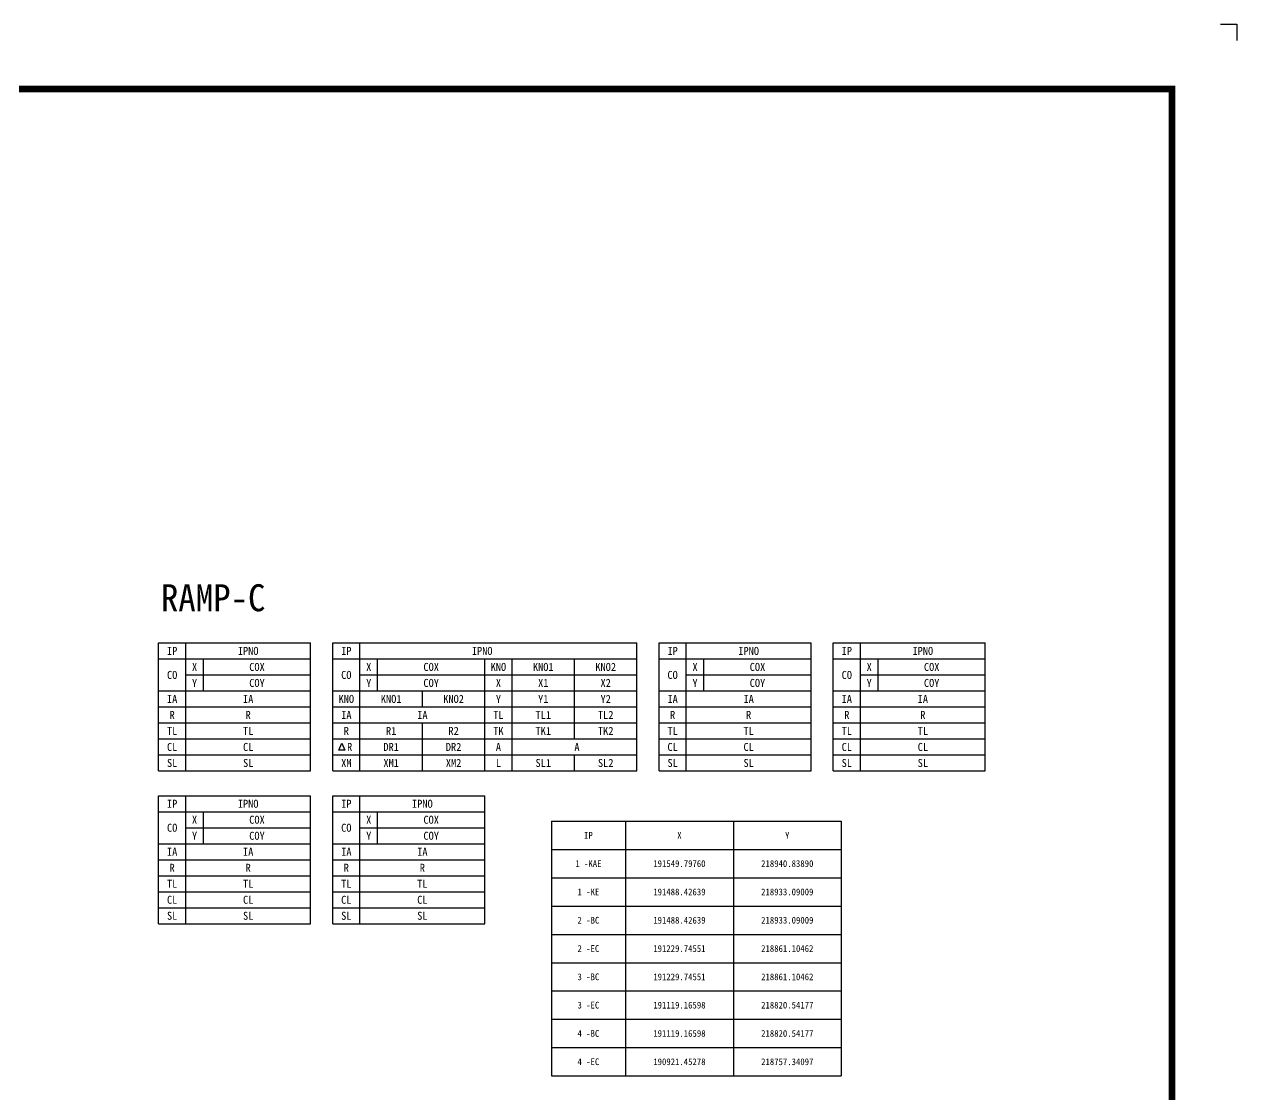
# Model space of a CAD drawing. Header units: millimetres. Extents: x 3554 to 5572, y 1490 to 2916.
# Drawn here: x 4673 to 5572, y 2121 to 2916 of the extents above; entities that cross this region are included whole.
import ezdxf
from ezdxf.enums import TextEntityAlignment as Align

# ---------------------------------------------------------------- set-up
doc = ezdxf.new("R2010")
doc.units = ezdxf.units.MM
for name, color, linetype in [('CA-TABL-LIN1', 4, 'Continuous'), ('CA-TABL-LIN2', 1, 'Continuous'), ('CA-TABL-TEX1', 6, 'Continuous'), ('CA-TABL-TEX2', 3, 'Continuous'), ('CX-BORD', 3, 'Continuous'), ('CX-BORD-LIN1', 4, 'Continuous'), ('CX-BORD-LIN2', 3, 'Continuous'), ('CX-BORD-TEX2', 7, 'Continuous'), ('CX-BORD-TEX3', 6, 'Continuous'), ('CX-MISC', 2, 'Continuous'), ('CZ-TEX1', 6, 'Continuous')]:
    doc.layers.add(name, color=color, linetype=linetype)
doc.styles.add('GTXT', font='DotumChe.ttf')
doc.styles.add('TAEGULIM', font='DotumChe.ttf')
doc.styles.add('TB_TEXT', font='DotumChe.ttf')
doc.styles.add('TB_WBTXT', font='H2GTRE.TTF')
doc.styles.add('TB_WMTXT', font='DotumChe.ttf')

# ---------------------------------------------------------------- blocks, each defined once
blk = doc.blocks.new('CXBLKA1-KHCA')
at = {"layer": 'CX-BORD-LIN1', "const_width": 2}
blk.add_lwpolyline([(796, 0), (0, 0), (0, 554), (796, 554)], close=True, dxfattribs=at)
at = {"layer": 'CX-MISC'}
blk.add_line((811, 574), (816, 574), dxfattribs=at)
blk.add_lwpolyline([(811, 574), (816, 574), (816, 569)], dxfattribs=at)
at = {"layer": 'CX-BORD-LIN1', "style": 'TB_TEXT'}
for tag, height, p in [('TR_RNUM4', 3, (285.11, 26.64)), ('TR_RDAT4', 3.5, (317.5, 27)), ('TR_DGN4', 3.5, (459.12, 27)), ('TR_CHK4', 3.5, (499.12, 27)), ('TR_APP4', 3.5, (539.12, 27)), ('TR_RDAT3', 3.5, (317.5, 21)), ('TR_DGN3', 3.5, (459.12, 21)), ('TR_CHK3', 3.5, (499.12, 21)), ('TR_APP3', 3.5, (539.12, 21)), ('TR_RNUM3', 3, (285.11, 20.64)), ('TR_RNUM2', 3, (285.11, 14.64)), ('TR_RDAT2', 3.5, (317.5, 15)), ('TR_DGN2', 3.5, (459.12, 15)), ('TR_CHK2', 3.5, (499.12, 15)), ('TR_APP2', 3.5, (539.12, 15)), ('TR_RNUM1', 3, (285.11, 8.64)), ('TR_RDAT1', 3.5, (317.5, 9)), ('TR_DGN1', 3.5, (459.12, 9)), ('TR_CHK1', 3.5, (499.12, 9)), ('TR_APP1', 3.5, (539.12, 9))]:
    blk.add_attdef(tag, text='', height=height, dxfattribs=at).set_placement(p, align=Align.MIDDLE_CENTER)
for tag, p in [('TR_RCON4', (342.3, 27)), ('TR_RCON3', (342.3, 21)), ('TR_RCON2', (342.3, 15)), ('TR_RCON1', (342.3, 9))]:
    blk.add_attdef(tag, text='', height=3.5, dxfattribs=at).set_placement(p, align=Align.MIDDLE_LEFT)
at = {"layer": 'CX-BORD-LIN2', "style": 'TB_TEXT'}
blk.add_attdef('TD_VERSION', text='', height=3, rotation=90, dxfattribs=at).set_placement((800.5, 48.01), align=Align.MIDDLE_CENTER)
at = {"layer": 'CX-BORD-TEX2', "style": 'TB_WMTXT'}
for tag, height, p in [('TB_CNAME', 5, (15.34, 531.83)), ('TB_CSCOP', 4, (16.63, 523.83))]:
    blk.add_attdef(tag, text='', height=height, dxfattribs=at).set_placement(p, align=Align.BOTTOM_LEFT)
at = {"layer": 'CX-BORD-TEX2', "style": 'TB_WBTXT'}
for tag, height, p in [('TB_MTITIL', 10, (398, 533.33)), ('TB_STITL', 7, (398, 518.33))]:
    blk.add_attdef(tag, text='', height=height, dxfattribs=at).set_placement(p, align=Align.MIDDLE_CENTER)
at = {"layer": 'CX-BORD-TEX3', "style": 'TB_TEXT'}
for tag, height, p in [('TD_DCOMP', 4.5, (217.5, 25)), ('TD_CSECT', 4.5, (611, 25)), ('TD_CDIST', 4.5, (656, 25)), ('TD_DNAME_TOP', 4.5, (755, 25)), ('TD_DNAME_MAIN', 4.5, (755, 19.01)), ('TD_CCOMP', 4.5, (217.5, 15)), ('TD_HSCAL', 4.5, (626.7, 15.24)), ('TD_VSCAL', 4.5, (655.78, 15.24)), ('TD_DNAME_BOT', 3, (755, 13.65)), ('TD_CNAME', 5, (65, 5.75)), ('TD_FIELD', 4.5, (182.5, 5.53)), ('TD_CSTEP', 4.5, (253.24, 5.53)), ('TD_DWGCODE', 4.5, (641, 5.39)), ('TD_DWGNO', 4.5, (755, 5.39))]:
    blk.add_attdef(tag, text='', height=height, dxfattribs=at).set_placement(p, align=Align.MIDDLE_CENTER)

msp = doc.modelspace()

# ---------------------------------------------------------------- linework, layer by layer
at = {"layer": 'CA-TABL-LIN1'}
for p, q in [((4772.21, 2456.62), (4885.02, 2456.62)), ((4772.21, 2361.62), (4772.21, 2456.62)), ((4792.4, 2361.62), (4792.4, 2456.62)), ((4885.02, 2361.62), (4885.02, 2456.62)), ((4901.41, 2456.62), (5127.04, 2456.62)), ((4901.41, 2361.62), (4901.41, 2456.62)), ((4921.6, 2361.62), (4921.6, 2456.62)), ((5127.04, 2361.62), (5127.04, 2456.62)), ((5143.42, 2456.62), (5256.24, 2456.62)), ((5143.42, 2361.62), (5143.42, 2456.62)), ((5163.61, 2361.62), (5163.61, 2456.62)), ((5256.24, 2361.62), (5256.24, 2456.62)), ((5272.62, 2456.62), (5385.44, 2456.62)), ((5272.62, 2361.62), (5272.62, 2456.62)), ((5292.81, 2361.62), (5292.81, 2456.62)), ((5385.44, 2361.62), (5385.44, 2456.62)), ((4772.21, 2444.75), (4885.02, 2444.75)), ((4901.41, 2444.75), (5127.04, 2444.75)), ((5014.22, 2361.62), (5014.22, 2444.75)), ((5034.41, 2361.62), (5034.41, 2444.75)), ((5143.42, 2444.75), (5256.24, 2444.75)), ((5272.62, 2444.75), (5385.44, 2444.75)), ((4772.21, 2361.62), (4885.02, 2361.62)), ((4901.41, 2361.62), (5127.04, 2361.62)), ((5143.42, 2361.62), (5256.24, 2361.62)), ((5272.62, 2361.62), (5385.44, 2361.62)), ((4772.21, 2343.25), (4885.02, 2343.25)), ((4772.21, 2248.25), (4772.21, 2343.25)), ((4792.4, 2248.25), (4792.4, 2343.25)), ((4885.02, 2248.25), (4885.02, 2343.25)), ((4901.41, 2343.25), (5014.22, 2343.25)), ((4901.41, 2248.25), (4901.41, 2343.25)), ((4921.6, 2248.25), (4921.6, 2343.25)), ((5014.22, 2248.25), (5014.22, 2343.25)), ((4772.21, 2331.37), (4885.02, 2331.37)), ((4901.41, 2331.37), (5014.22, 2331.37)), ((5063.56, 2324.4), (5278.56, 2324.4)), ((5063.56, 2324.4), (5063.56, 2135.4)), ((5118.56, 2324.4), (5118.56, 2135.4)), ((5278.56, 2324.4), (5278.56, 2135.4)), ((5063.56, 2303.4), (5278.56, 2303.4)), ((4772.21, 2248.25), (4885.02, 2248.25)), ((4901.41, 2248.25), (5014.22, 2248.25)), ((5063.56, 2135.4), (5278.56, 2135.4))]:
    msp.add_line(p, q, dxfattribs=at)
at = {"layer": 'CA-TABL-LIN2'}
for p, q in [((4805.46, 2421), (4805.46, 2444.75)), ((4934.66, 2421), (4934.66, 2444.75)), ((5080.72, 2385.37), (5080.72, 2444.75)), ((5176.67, 2421), (5176.67, 2444.75)), ((5305.87, 2421), (5305.87, 2444.75)), ((4792.4, 2432.87), (4885.02, 2432.87)), ((4921.6, 2432.87), (5127.04, 2432.87)), ((5163.61, 2432.87), (5256.24, 2432.87)), ((5292.81, 2432.87), (5385.44, 2432.87)), ((4772.21, 2421), (4885.02, 2421)), ((4901.41, 2421), (5127.04, 2421)), ((4967.91, 2409.12), (4967.91, 2421)), ((5143.42, 2421), (5256.24, 2421)), ((5272.62, 2421), (5385.44, 2421)), ((4772.21, 2409.12), (4885.02, 2409.12)), ((4901.41, 2409.12), (5127.04, 2409.12)), ((5143.42, 2409.12), (5256.24, 2409.12)), ((5272.62, 2409.12), (5385.44, 2409.12)), ((4772.21, 2397.25), (4885.02, 2397.25)), ((4901.41, 2397.25), (5127.04, 2397.25)), ((4967.91, 2361.62), (4967.91, 2397.25)), ((5080.72, 2385.37), (5080.72, 2397.25)), ((5143.42, 2397.25), (5256.24, 2397.25)), ((5272.62, 2397.25), (5385.44, 2397.25)), ((4772.21, 2385.37), (4885.02, 2385.37)), ((4901.41, 2385.37), (5127.04, 2385.37)), ((5143.42, 2385.37), (5256.24, 2385.37)), ((5272.62, 2385.37), (5385.44, 2385.37)), ((4772.21, 2373.5), (4885.02, 2373.5)), ((4901.41, 2373.5), (5127.04, 2373.5)), ((5080.72, 2361.62), (5080.72, 2373.5)), ((5143.42, 2373.5), (5256.24, 2373.5)), ((5272.62, 2373.5), (5385.44, 2373.5)), ((4805.46, 2307.62), (4805.46, 2331.37)), ((4934.66, 2307.62), (4934.66, 2331.37)), ((5198.56, 2324.4), (5198.56, 2135.4)), ((4792.4, 2319.5), (4885.02, 2319.5)), ((4921.6, 2319.5), (5014.22, 2319.5)), ((4772.21, 2307.62), (4885.02, 2307.62)), ((4901.41, 2307.62), (5014.22, 2307.62)), ((4772.21, 2295.75), (4885.02, 2295.75)), ((4901.41, 2295.75), (5014.22, 2295.75)), ((4772.21, 2283.87), (4885.02, 2283.87)), ((4901.41, 2283.87), (5014.22, 2283.87)), ((5063.56, 2282.4), (5278.56, 2282.4)), ((4772.21, 2272), (4885.02, 2272)), ((4901.41, 2272), (5014.22, 2272)), ((4772.21, 2260.12), (4885.02, 2260.12)), ((4901.41, 2260.12), (5014.22, 2260.12)), ((5063.56, 2261.4), (5278.56, 2261.4)), ((5063.56, 2240.4), (5278.56, 2240.4)), ((5063.56, 2219.4), (5278.56, 2219.4)), ((5063.56, 2198.4), (5278.56, 2198.4)), ((5063.56, 2177.4), (5278.56, 2177.4)), ((5063.56, 2156.4), (5278.56, 2156.4))]:
    msp.add_line(p, q, dxfattribs=at)
at = {"layer": 'CA-TABL-TEX1'}
msp.add_lwpolyline([(4908.13, 2382.27), (4910.37, 2377.08), (4905.89, 2377.08)], close=True, dxfattribs=at)

# ---------------------------------------------------------------- block references
at = {"layer": 'CX-BORD', "xscale": 2.399999999999636, "yscale": 2.400000000000091}
msp.add_blockref('CXBLKA1-KHCA', (3613.55, 1538.01), dxfattribs=at)

# ---------------------------------------------------------------- texts
at = {"layer": 'CA-TABL-TEX1', "style": 'GTXT'}
for s, height, p in [('IP', 5.938, (4782.31, 2450.69)), ('IP', 5.938, (4911.51, 2450.69)), ('IP', 5.938, (5153.52, 2450.69)), ('IP', 5.938, (5282.72, 2450.69)), ('KNO', 5.938, (5024.32, 2438.81)), ('CO', 5.938, (4782.31, 2432.87)), ('CO', 5.938, (4911.51, 2432.87)), ('X', 5.94, (5024.32, 2426.94)), ('CO', 5.938, (5153.52, 2432.87)), ('CO', 5.938, (5282.72, 2432.87)), ('IA', 5.938, (4782.31, 2415.06)), ('KNO', 5.938, (4911.51, 2415.06)), ('Y', 5.94, (5024.32, 2415.06)), ('IA', 5.938, (5153.52, 2415.06)), ('IA', 5.938, (5282.72, 2415.06)), ('R', 5.94, (4782.31, 2403.19)), ('IA', 5.938, (4911.51, 2403.19)), ('TL', 5.938, (5024.32, 2403.19)), ('R', 5.94, (5153.52, 2403.19)), ('R', 5.94, (5282.72, 2403.19)), ('TL', 5.938, (4782.31, 2391.31)), ('R', 5.94, (4911.51, 2391.31)), ('TK', 5.938, (5024.32, 2391.31)), ('TL', 5.938, (5153.52, 2391.31)), ('TL', 5.938, (5282.72, 2391.31)), ('CL', 5.938, (4782.31, 2379.44)), ('A', 5.94, (5024.32, 2379.44)), ('CL', 5.938, (5153.52, 2379.44)), ('CL', 5.938, (5282.72, 2379.44)), ('SL', 5.938, (4782.31, 2367.56)), ('XM', 5.938, (4911.51, 2367.56)), ('L', 5.94, (5024.32, 2367.56)), ('SL', 5.938, (5153.52, 2367.56)), ('SL', 5.938, (5282.72, 2367.56)), ('IP', 5.938, (4782.31, 2337.31)), ('IP', 5.938, (4911.51, 2337.31)), ('CO', 5.938, (4782.31, 2319.5)), ('CO', 5.938, (4911.51, 2319.5)), ('IP', 5, (5091.06, 2313.9)), ('X', 5, (5158.56, 2313.9)), ('Y', 5, (5238.56, 2313.9)), ('IA', 5.938, (4782.31, 2301.69)), ('IA', 5.938, (4911.51, 2301.69)), ('1 -KAE', 5, (5091.06, 2292.9)), ('R', 5.94, (4782.31, 2289.81)), ('R', 5.94, (4911.51, 2289.81)), ('TL', 5.938, (4782.31, 2277.94)), ('TL', 5.938, (4911.51, 2277.94)), ('CL', 5.938, (4782.31, 2266.06)), ('CL', 5.938, (4911.51, 2266.06)), ('1 -KE', 5, (5091.06, 2271.9)), ('SL', 5.938, (4782.31, 2254.19)), ('SL', 5.938, (4911.51, 2254.19)), ('2 -BC', 5, (5091.06, 2250.9)), ('2 -EC', 5, (5091.06, 2229.9)), ('3 -BC', 5, (5091.06, 2208.9)), ('3 -EC', 5, (5091.06, 2187.9)), ('4 -BC', 5, (5091.06, 2166.9)), ('4 -EC', 5, (5091.06, 2145.9))]:
    msp.add_text(s, height=height, rotation=359.99995, dxfattribs=at).set_placement(p, align=Align.MIDDLE_CENTER)
msp.add_text('R', height=5.94, rotation=359.99995, dxfattribs=at).set_placement((4914.01, 2379.46), align=Align.MIDDLE)
at = {"layer": 'CA-TABL-TEX1', "style": 'GTXT', "flags": 4}
for p in [(4838.71, 2450.69), (5012.28, 2450.69), (5209.92, 2450.69), (5339.12, 2450.69), (4838.71, 2337.31), (4967.91, 2337.31)]:
    msp.add_attdef('IPNO', text='', height=5.94, rotation=359.99995, dxfattribs=at).set_placement(p, align=Align.MIDDLE)
at = {"layer": 'CA-TABL-TEX2', "style": 'GTXT'}
for s, height, p in [('X', 5.94, (4798.93, 2438.81)), ('X', 5.94, (4928.13, 2438.81)), ('X', 5.94, (5170.14, 2438.81)), ('X', 5.94, (5299.34, 2438.81)), ('Y', 5.94, (4798.93, 2426.94)), ('Y', 5.94, (4928.13, 2426.94)), ('Y', 5.94, (5170.14, 2426.94)), ('Y', 5.94, (5299.34, 2426.94)), ('X', 5.94, (4798.93, 2325.44)), ('X', 5.94, (4928.13, 2325.44)), ('Y', 5.94, (4798.93, 2313.56)), ('Y', 5.94, (4928.13, 2313.56)), ('191549.79760', 5, (5158.56, 2292.9)), ('218940.83890', 5, (5238.56, 2292.9)), ('191488.42639', 5, (5158.56, 2271.9)), ('218933.09009', 5, (5238.56, 2271.9)), ('191488.42639', 5, (5158.56, 2250.9)), ('218933.09009', 5, (5238.56, 2250.9)), ('191229.74551', 5, (5158.56, 2229.9)), ('218861.10462', 5, (5238.56, 2229.9)), ('191229.74551', 5, (5158.56, 2208.9)), ('218861.10462', 5, (5238.56, 2208.9)), ('191119.16598', 5, (5158.56, 2187.9)), ('218820.54177', 5, (5238.56, 2187.9)), ('191119.16598', 5, (5158.56, 2166.9)), ('218820.54177', 5, (5238.56, 2166.9)), ('190921.45278', 5, (5158.56, 2145.9)), ('218757.34097', 5, (5238.56, 2145.9))]:
    msp.add_text(s, height=height, rotation=359.99995, dxfattribs=at).set_placement(p, align=Align.MIDDLE_CENTER)
at = {"layer": 'CA-TABL-TEX2', "style": 'GTXT', "flags": 4}
for tag, p in [('COX', (4845.24, 2438.81)), ('COX', (4974.44, 2438.81)), ('KNO1', (5057.57, 2438.81)), ('KNO2', (5103.88, 2438.81)), ('COX', (5216.46, 2438.81)), ('COX', (5345.66, 2438.81)), ('COY', (4845.24, 2426.94)), ('COY', (4974.44, 2426.94)), ('X1', (5057.57, 2426.94)), ('X2', (5103.88, 2426.94)), ('COY', (5216.46, 2426.94)), ('COY', (5345.66, 2426.94)), ('IA', (4838.71, 2415.06)), ('KNO1', (4944.76, 2415.06)), ('KNO2', (4991.07, 2415.06)), ('Y1', (5057.57, 2415.06)), ('Y2', (5103.88, 2415.06)), ('IA', (5209.92, 2415.06)), ('IA', (5339.12, 2415.06)), ('R', (4838.71, 2403.19)), ('IA', (4967.91, 2403.19)), ('TL1', (5057.57, 2403.19)), ('TL2', (5103.88, 2403.19)), ('R', (5209.92, 2403.19)), ('R', (5339.12, 2403.19)), ('TL', (4838.71, 2391.31)), ('R1', (4944.76, 2391.31)), ('R2', (4991.07, 2391.31)), ('TK1', (5057.57, 2391.31)), ('TK2', (5103.88, 2391.31)), ('TL', (5209.92, 2391.31)), ('TL', (5339.12, 2391.31)), ('CL', (4838.71, 2379.44)), ('DR1', (4944.76, 2379.44)), ('DR2', (4991.07, 2379.44)), ('A', (5082.55, 2379.44)), ('CL', (5209.92, 2379.44)), ('CL', (5339.12, 2379.44)), ('SL', (4838.71, 2367.56)), ('XM1', (4944.76, 2367.56)), ('XM2', (4991.07, 2367.56)), ('SL1', (5057.57, 2367.56)), ('SL2', (5103.88, 2367.56)), ('SL', (5209.92, 2367.56)), ('SL', (5339.12, 2367.56)), ('COX', (4845.24, 2325.44)), ('COX', (4974.44, 2325.44)), ('COY', (4845.24, 2313.56)), ('COY', (4974.44, 2313.56)), ('IA', (4838.71, 2301.69)), ('IA', (4967.91, 2301.69)), ('R', (4838.71, 2289.81)), ('R', (4967.91, 2289.81)), ('TL', (4838.71, 2277.94)), ('TL', (4967.91, 2277.94)), ('CL', (4838.71, 2266.06)), ('CL', (4967.91, 2266.06)), ('SL', (4838.71, 2254.19)), ('SL', (4967.91, 2254.19))]:
    msp.add_attdef(tag, text='', height=5.94, rotation=359.99995, dxfattribs=at).set_placement(p, align=Align.MIDDLE)
at = {"layer": 'CZ-TEX1', "style": 'TAEGULIM'}
msp.add_text('RAMP-C', height=20, dxfattribs=at).set_placement((4773.94, 2480.14))

doc.saveas('drawing.dxf')
